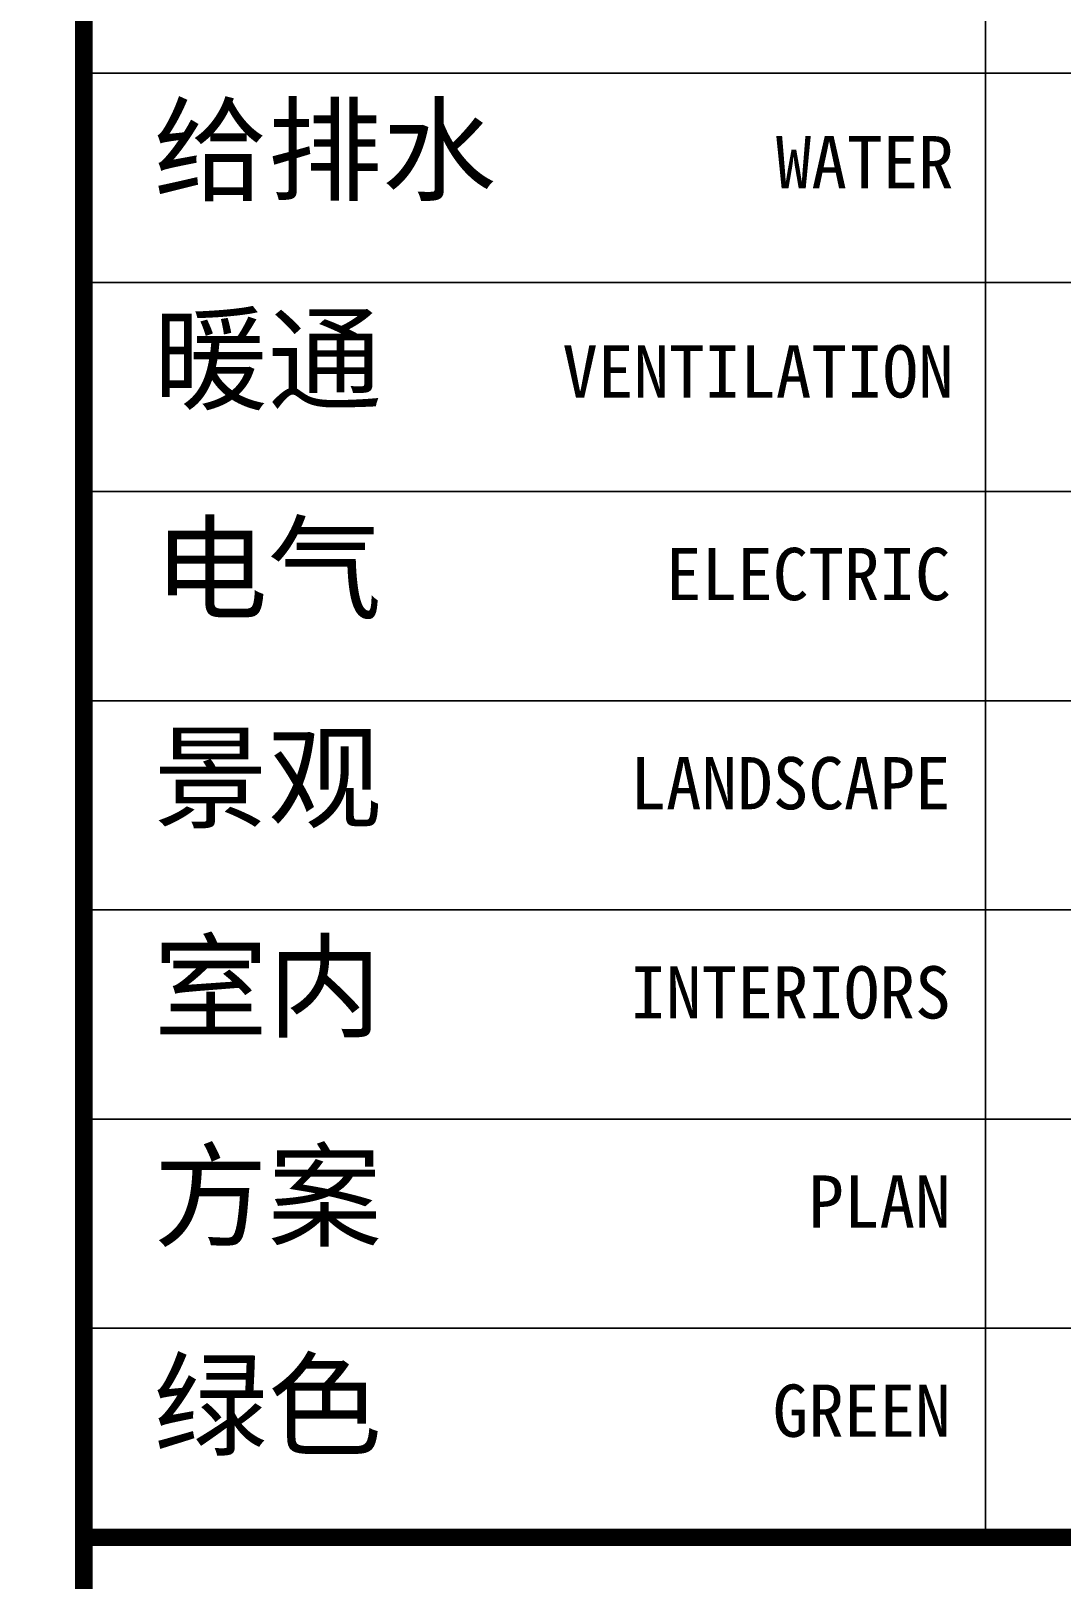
# Model space of a CAD drawing. Extents: x -67167 to 417929, y -86205 to 407116.
# Drawn here: x 149956 to 152910, y 282965 to 287406 of the extents above; entities that cross this region are included whole.
import ezdxf
from ezdxf.enums import TextEntityAlignment as Align

# ---------------------------------------------------------------- set-up
doc = ezdxf.new("R2010")
doc.units = 0
doc.header["$LTSCALE"] = 1000
doc.styles.add('图签信息$0$华文细黑', font='STXIHEI.TTF', dxfattribs={"height": 10})

# ---------------------------------------------------------------- blocks, each defined once
blk = doc.blocks.new('图框-A1')
at = {"const_width": 0.5}
blk.add_lwpolyline([(766, 584), (25, 584), (25, 10), (766, 10)], close=True, dxfattribs=at)
blk = doc.blocks.new('图签信息')
at = {"const_width": 0.5}
for points in [[(-65, 574), (-65, 500.5), (0, 500.5), (0, 574)], [(-65, 0), (0, 0), (0, 500.5), (-65, 500.5)]]:
    blk.add_lwpolyline(points, close=True, dxfattribs=at)
at = {"const_width": 0.05}
for points in [[(-39.145, 566.5), (-39.145, 500.5)], [(-65, 542.5), (0, 542.5)], [(-65, 536.5), (0, 536.5)], [(-65, 530.5), (0, 530.5)], [(-65, 524.5), (0, 524.5)], [(-65, 518.5), (0, 518.5)], [(-65, 512.5), (0, 512.5)], [(-65, 512.5), (0, 512.5)], [(-65, 506.5), (0, 506.5)], [(-65, 500.5), (0, 500.5)]]:
    blk.add_lwpolyline(points, dxfattribs=at)
at = {"style": '图签信息$0$华文细黑'}
for s, p in [('给排水', (-63, 541.5)), ('暖通', (-63, 535.5)), ('电气', (-63, 529.5)), ('景观', (-63, 523.5)), ('室内', (-63, 517.5)), ('方案', (-63, 511.5)), ('绿色', (-63, 505.5))]:
    blk.add_text(s, height=2.4, dxfattribs=at).set_placement(p, align=Align.TOP_LEFT)
for s, p in [('WATER', (-40.056, 540.698)), ('VENTILATION', (-40.056, 534.698)), ('ELECTRIC', (-40.145, 528.886)), ('LANDSCAPE', (-40.145, 522.886)), ('INTERIORS', (-40.145, 516.886)), ('PLAN', (-40.145, 510.886)), ('GREEN', (-40.145, 504.886))]:
    blk.add_text(s, height=1.5, dxfattribs=at).set_placement(p, align=Align.TOP_RIGHT)
blk = doc.blocks.new('图签-A1')
at = {"color": 2}
blk.add_blockref('图签信息', (0, 0), dxfattribs=at)

msp = doc.modelspace()

# ---------------------------------------------------------------- block references
at = {"xscale": 99.99999999999999, "yscale": 99.99999999999999, "zscale": 99.99999999999999, "rotation": 6.766459210986319e-07}
msp.add_blockref('图框-A1', (73507.76, 232034.23), dxfattribs=at)
at = {"xscale": 100, "yscale": 100, "zscale": 100}
msp.add_blockref('图签-A1', (156607.76, 233034.23), dxfattribs=at)

doc.saveas('drawing.dxf')
